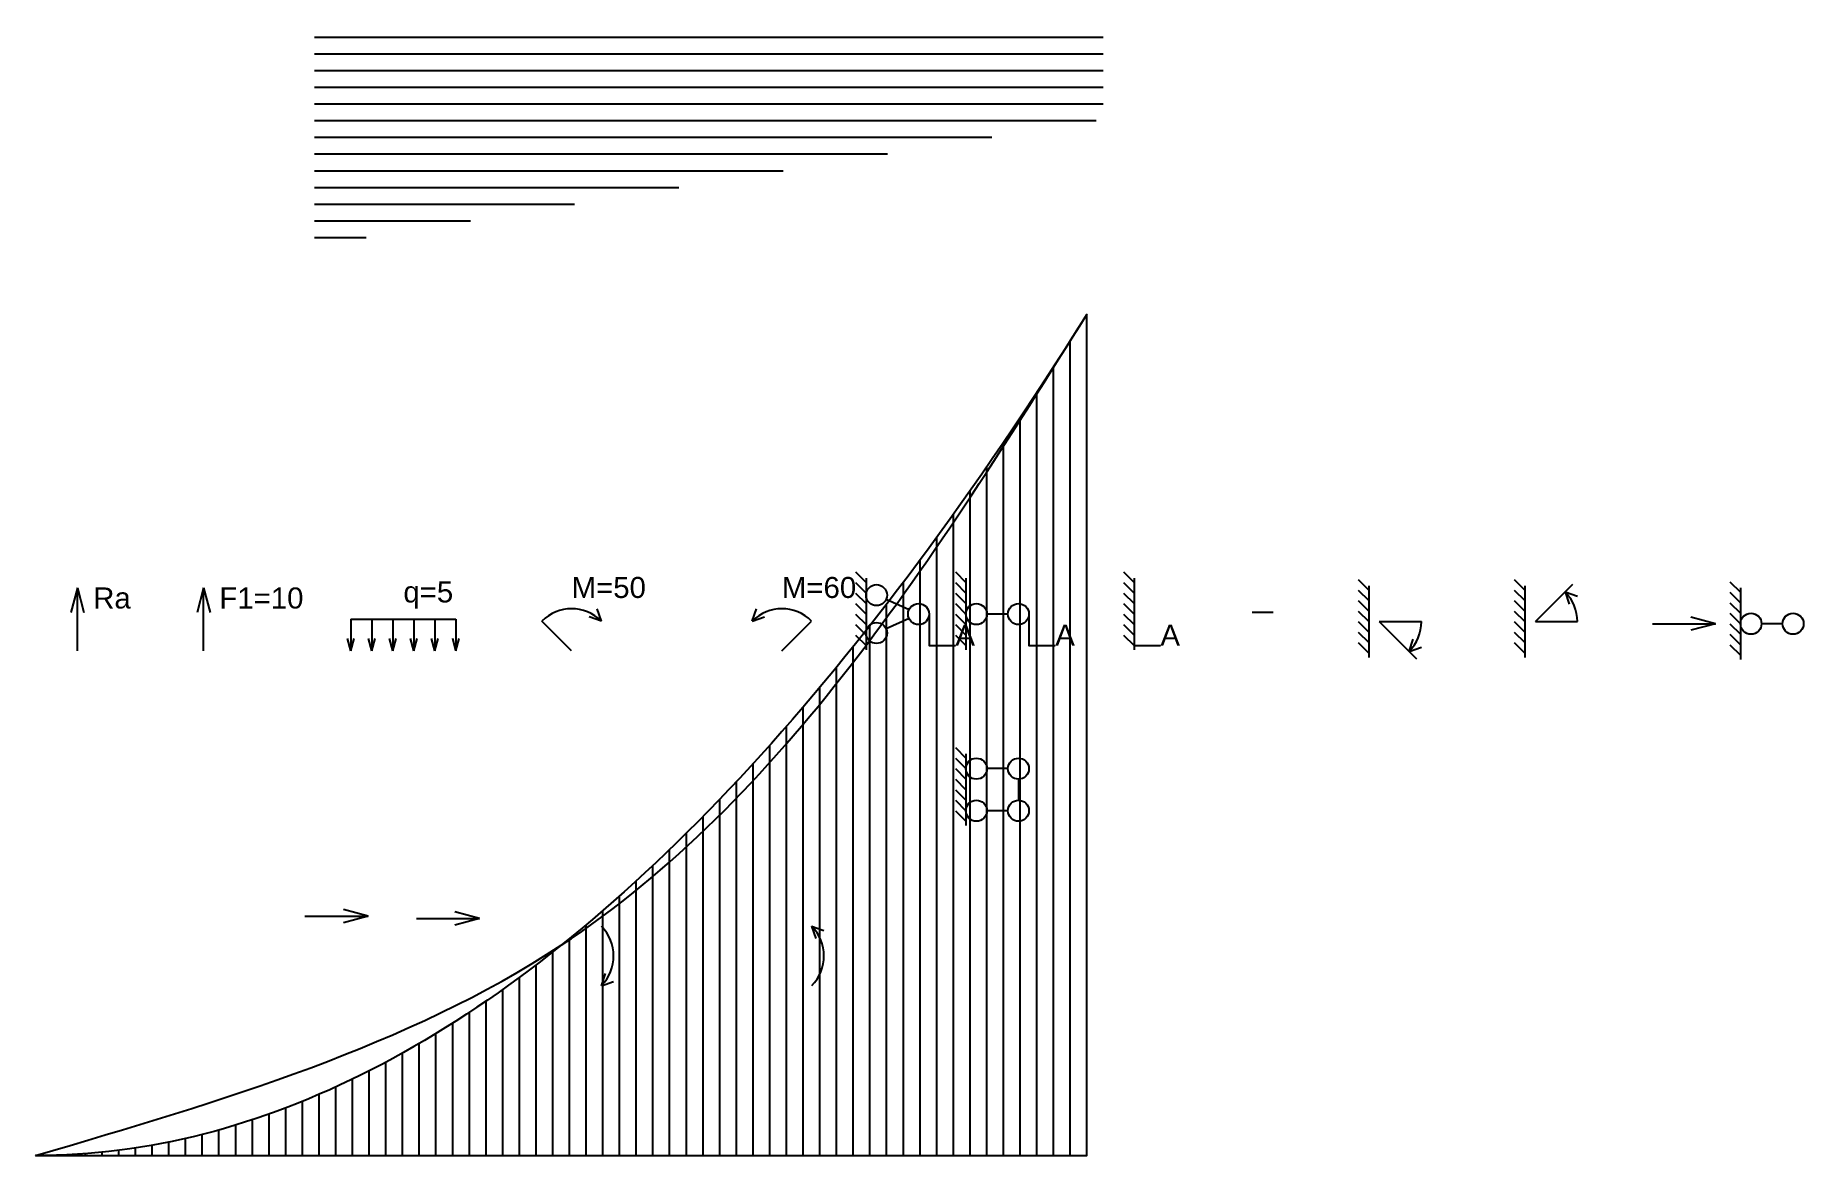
# Model space of a CAD drawing. Header units: millimetres. Extents: x 0 to 16.8, y 0 to 10.7.
import ezdxf

# ---------------------------------------------------------------- set-up
doc = ezdxf.new("R2010")
doc.units = ezdxf.units.MM
for name, color, linetype in [('Loads', 7, 'Continuous'), ('Supports', 7, 'Continuous'), ('Штриховка 2', 7, 'Continuous')]:
    doc.layers.add(name, color=color, linetype=linetype)
doc.styles.get("Standard").update_dxf_attribs({"font": 'arial.ttf'})

# ---------------------------------------------------------------- blocks, each defined once
blk = doc.blocks.new('Реакция опоры')
at = {"color": 5}
for points in [[(0, 0), (0.6, 0)], [(0.6, 0), (0.366, 0.062)], [(0.6, 0), (0.366, -0.062)]]:
    blk.add_lwpolyline(points, dxfattribs=at)
blk = doc.blocks.new('Момент (по часовой)')
for points in [[(0.283, 0.283), (0.242, 0.4)], [(0, 0), (-0.283, 0.283)], [(0.283, 0.283), (0.166, 0.323)]]:
    blk.add_lwpolyline(points)
blk.add_arc((0, 0), 0.4, 45.0651, 134.9349)
blk = doc.blocks.new('Неподвижная опора')
for points in [[(-0.7, 0.4), (-0.6, 0.3)], [(-0.6, 0.34), (-0.6, -0.34)], [(-0.7, 0.3), (-0.6, 0.2)], [(-0.7, 0.2), (-0.6, 0.1)], [(-0.7, 0.1), (-0.6, 0)], [(-0.7, 0), (-0.6, -0.1)], [(-0.191, 0.041), (-0.409, 0.139)], [(-0.7, -0.1), (-0.6, -0.2)], [(-0.191, -0.041), (-0.409, -0.139)], [(-0.7, -0.2), (-0.6, -0.3)]]:
    blk.add_lwpolyline(points)
for centre in [(-0.5, 0.18), (-0.1, 0), (-0.5, -0.18)]:
    blk.add_circle(centre, 0.1)
blk = doc.blocks.new('Подвижная опора')
for points in [[(-0.7, 0.4), (-0.6, 0.3)], [(-0.6, 0.34), (-0.6, -0.34)], [(-0.7, 0.3), (-0.6, 0.2)], [(-0.7, 0.2), (-0.6, 0.1)], [(-0.7, 0.1), (-0.6, 0)], [(-0.7, 0), (-0.6, -0.1)], [(-0.2, 0), (-0.4, 0)], [(-0.7, -0.1), (-0.6, -0.2)], [(-0.7, -0.2), (-0.6, -0.3)]]:
    blk.add_lwpolyline(points)
for centre in [(-0.5, 0), (-0.1, 0)]:
    blk.add_circle(centre, 0.1)
blk = doc.blocks.new('Сосредоточенная сила')
for points in [[(0, 0), (0.6, 0)], [(0.6, 0), (0.366, 0.062)], [(0.6, 0), (0.366, -0.062)]]:
    blk.add_lwpolyline(points)
blk = doc.blocks.new('Момент (против часовой)')
for points in [[(-0.283, 0.283), (-0.242, 0.4)], [(-0.283, 0.283), (-0.166, 0.323)], [(0, 0), (0.283, 0.283)]]:
    blk.add_lwpolyline(points)
blk.add_arc((0, 0), 0.4, 45.0651, 134.9349)
blk = doc.blocks.new('Распределенная нагрузка')
for points in [[(0, 0.5), (-0.117, 0.531)], [(-0.3, 0.5), (0, 0.5)], [(-0.3, -0.5), (-0.3, 0.5)], [(0, 0.5), (-0.117, 0.469)], [(-0.3, 0.3), (0, 0.3)], [(0, 0.3), (-0.117, 0.331)], [(0, 0.3), (-0.117, 0.269)], [(-0.3, 0.1), (0, 0.1)], [(0, 0.1), (-0.117, 0.131)], [(0, 0.1), (-0.117, 0.069)], [(-0.3, -0.1), (0, -0.1)], [(0, -0.1), (-0.117, -0.069)], [(0, -0.1), (-0.117, -0.131)], [(-0.3, -0.3), (0, -0.3)], [(0, -0.3), (-0.117, -0.269)], [(0, -0.3), (-0.117, -0.331)], [(-0.3, -0.5), (0, -0.5)], [(0, -0.5), (-0.117, -0.469)], [(0, -0.5), (-0.117, -0.531)]]:
    blk.add_lwpolyline(points)
blk = doc.blocks.new('Жесткая заделка')
for points in [[(-0.1, 0.4), (0, 0.3)], [(0, 0.34), (0, -0.34)], [(-0.1, 0.3), (0, 0.2)], [(-0.1, 0.2), (0, 0.1)], [(-0.1, 0.1), (0, 0)], [(-0.1, 0), (0, -0.1)], [(-0.1, -0.1), (0, -0.2)], [(-0.1, -0.2), (0, -0.3)]]:
    blk.add_lwpolyline(points)
blk = doc.blocks.new('Сечение')
at = {"color": 1}
blk.add_lwpolyline([(-0.1, 0), (0.1, 0)], dxfattribs=at)
blk = doc.blocks.new('Поворот (по часовой)')
for points in [[(0, 0), (0.4, 0)], [(0, 0), (0.355, -0.355)], [(0.283, -0.283), (0.323, -0.166)], [(0.283, -0.283), (0.4, -0.242)]]:
    blk.add_lwpolyline(points)
blk.add_arc((0, 0), 0.4, 315.0651, 0)
at = {"layer": 'Supports'}
blk.add_blockref('Жесткая заделка', (-0.1, 0), dxfattribs=at)
blk = doc.blocks.new('Поворот (против часовой)')
for points in [[(0, 0), (0.355, 0.355)], [(0.283, 0.283), (0.4, 0.242)], [(0.283, 0.283), (0.323, 0.166)], [(0, 0), (0.4, 0)]]:
    blk.add_lwpolyline(points)
blk.add_arc((0, 0), 0.4, 0, 44.9349)
at = {"layer": 'Supports'}
blk.add_blockref('Жесткая заделка', (-0.1, 0), dxfattribs=at)
blk = doc.blocks.new('Сдвиг')
for points in [[(-0.6, 0.34), (-0.6, -0.34)], [(-0.7, 0.3), (-0.6, 0.2)], [(-0.7, 0.2), (-0.6, 0.1)], [(-0.7, 0.1), (-0.6, 0)], [(-0.7, 0), (-0.6, -0.1)], [(-0.2, 0), (-0.4, 0)], [(-0.7, -0.1), (-0.6, -0.2)], [(-0.7, -0.2), (-0.6, -0.3)]]:
    blk.add_lwpolyline(points)
for centre in [(-0.5, 0), (-0.1, 0)]:
    blk.add_circle(centre, 0.1)
at = {"layer": 'Loads'}
blk.add_blockref('Сосредоточенная сила', (-1.438, 0), dxfattribs=at)
blk = doc.blocks.new('Скользящая опора')
for points in [[(-0.6, 0.4), (-0.5, 0.3)], [(-0.5, 0.34), (-0.5, -0.34)], [(-0.6, 0.3), (-0.5, 0.2)], [(-0.6, 0.2), (-0.5, 0.1)], [(-0.1, 0.2), (-0.3, 0.2)], [(-0.6, 0.1), (-0.5, 0)], [(-0.6, 0), (-0.5, -0.1)], [(0, 0.1), (0, -0.1)], [(-0.6, -0.1), (-0.5, -0.2)], [(-0.6, -0.2), (-0.5, -0.3)], [(-0.1, -0.2), (-0.3, -0.2)]]:
    blk.add_lwpolyline(points)
for centre in [(-0.4, 0.2), (0, 0.2), (-0.4, -0.2), (0, -0.2)]:
    blk.add_circle(centre, 0.1)
blk = doc.blocks.new('Момент по часовой (для вырезания узла)')
at = {"color": 1}
for points in [[(0.283, -0.283), (0.323, -0.166)], [(0.283, -0.283), (0.4, -0.242)]]:
    blk.add_lwpolyline(points, dxfattribs=at)
blk.add_arc((0, 0), 0.4, 315.0651, 44.9349, dxfattribs=at)
blk = doc.blocks.new('Момент против часовой (для вырезания узла)')
at = {"color": 1}
for points in [[(0.283, 0.283), (0.4, 0.242)], [(0.283, 0.283), (0.323, 0.166)]]:
    blk.add_lwpolyline(points, dxfattribs=at)
blk.add_arc((0, 0), 0.4, 315.0651, 44.9349, dxfattribs=at)
blk = doc.blocks.new('сила Q')
at = {"color": 5}
for points in [[(-0.3, 0), (0.3, 0)], [(0.3, 0), (0.066, 0.062)], [(0.3, 0), (0.066, -0.062)]]:
    blk.add_lwpolyline(points, dxfattribs=at)
blk = doc.blocks.new('сила N')
at = {"color": 3}
for points in [[(-0.3, 0), (0.3, 0)], [(0.3, 0), (0.066, 0.062)], [(0.3, 0), (0.066, -0.062)]]:
    blk.add_lwpolyline(points, dxfattribs=at)

msp = doc.modelspace()

# ---------------------------------------------------------------- hatches: boundary and pattern name
at = {"layer": 'Штриховка 1'}
h = msp.add_hatch(dxfattribs=at)
h.set_pattern_fill('ANSI31', color=3, scale=0.05, angle=45)
h.paths.add_polyline_path([(0, 0), (10, 0), (10, 8), (9.9, 7.841), (9.8, 7.683), (9.7, 7.527), (9.6, 7.373), (9.5, 7.22), (9.4, 7.069), (9.3, 6.919), (9.2, 6.771), (9.1, 6.625), (9, 6.48), (8.9, 6.337), (8.8, 6.195), (8.7, 6.055), (8.6, 5.917), (8.5, 5.78), (8.4, 5.645), (8.3, 5.511), (8.2, 5.379), (8.1, 5.249), (8, 5.12), (7.9, 4.993), (7.8, 4.867), (7.7, 4.743), (7.6, 4.621), (7.5, 4.5), (7.4, 4.381), (7.3, 4.263), (7.2, 4.147), (7.1, 4.033), (7, 3.92), (6.9, 3.809), (6.8, 3.699), (6.7, 3.591), (6.6, 3.485), (6.5, 3.38), (6.4, 3.277), (6.3, 3.175), (6.2, 3.075), (6.1, 2.977), (6, 2.88), (5.9, 2.785), (5.8, 2.691), (5.7, 2.599), (5.6, 2.509), (5.5, 2.42), (5.4, 2.333), (5.3, 2.247), (5.2, 2.163), (5.1, 2.081), (5, 2), (4.9, 1.921), (4.8, 1.843), (4.7, 1.767), (4.6, 1.693), (4.5, 1.62), (4.4, 1.549), (4.3, 1.479), (4.2, 1.411), (4.1, 1.345), (4, 1.28), (3.9, 1.217), (3.8, 1.155), (3.7, 1.095), (3.6, 1.037), (3.5, 0.98), (3.4, 0.925), (3.3, 0.871), (3.2, 0.819), (3.1, 0.769), (3, 0.72), (2.9, 0.673), (2.8, 0.627), (2.7, 0.583), (2.6, 0.541), (2.5, 0.5), (2.4, 0.461), (2.3, 0.423), (2.2, 0.387), (2.1, 0.353), (2, 0.32), (1.9, 0.289), (1.8, 0.259), (1.7, 0.231), (1.6, 0.205), (1.5, 0.18), (1.4, 0.157), (1.3, 0.135), (1.2, 0.115), (1.1, 0.097), (1, 0.08), (0.9, 0.065), (0.8, 0.051), (0.7, 0.039), (0.6, 0.029), (0.5, 0.02), (0.4, 0.013), (0.3, 0.007), (0.2, 0.003), (0.1, 0.001), (0, 0), (0, 0)])
at = {"layer": 'Штриховка 2'}
h = msp.add_hatch(dxfattribs=at)
h.set_pattern_fill('LINE', color=3, scale=0.05, style=0)
h.paths.add_polyline_path([(2.655, 10.653), (2.655, 8.653), (10.155, 9.853), (10.155, 10.653)])

# ---------------------------------------------------------------- linework, layer by layer
msp.add_lwpolyline([(16.117, 5.458), (16.217, 5.358)])
at = {"color": 1}
for points in [[(8.5, 5.15), (8.5, 4.85), (8.75, 4.85)], [(9.45, 5.15), (9.45, 4.85), (9.7, 4.85)], [(10.45, 5.15), (10.45, 4.85), (10.7, 4.85)]]:
    msp.add_lwpolyline(points, dxfattribs=at)
at = {"layer": 'diagram M', "color": 6, "linetype": 'CONTINUOUS'}
msp.add_lwpolyline([(0, 0), (10, 0), (10, 8), (9.9, 7.841), (9.8, 7.683), (9.7, 7.527), (9.6, 7.373), (9.5, 7.22), (9.4, 7.069), (9.3, 6.919), (9.2, 6.771), (9.1, 6.625), (9, 6.48), (8.9, 6.337), (8.8, 6.195), (8.7, 6.055), (8.6, 5.917), (8.5, 5.78), (8.4, 5.645), (8.3, 5.511), (8.2, 5.379), (8.1, 5.249), (8, 5.12), (7.9, 4.993), (7.8, 4.867), (7.7, 4.743), (7.6, 4.621), (7.5, 4.5), (7.4, 4.381), (7.3, 4.263), (7.2, 4.147), (7.1, 4.033), (7, 3.92), (6.9, 3.809), (6.8, 3.699), (6.7, 3.591), (6.6, 3.485), (6.5, 3.38), (6.4, 3.277), (6.3, 3.175), (6.2, 3.075), (6.1, 2.977), (6, 2.88), (5.9, 2.785), (5.8, 2.691), (5.7, 2.599), (5.6, 2.509), (5.5, 2.42), (5.4, 2.333), (5.3, 2.247), (5.2, 2.163), (5.1, 2.081), (5, 2), (4.9, 1.921), (4.8, 1.843), (4.7, 1.767), (4.6, 1.693), (4.5, 1.62), (4.4, 1.549), (4.3, 1.479), (4.2, 1.411), (4.1, 1.345), (4, 1.28), (3.9, 1.217), (3.8, 1.155), (3.7, 1.095), (3.6, 1.037), (3.5, 0.98), (3.4, 0.925), (3.3, 0.871), (3.2, 0.819), (3.1, 0.769), (3, 0.72), (2.9, 0.673), (2.8, 0.627), (2.7, 0.583), (2.6, 0.541), (2.5, 0.5), (2.4, 0.461), (2.3, 0.423), (2.2, 0.387), (2.1, 0.353), (2, 0.32), (1.9, 0.289), (1.8, 0.259), (1.7, 0.231), (1.6, 0.205), (1.5, 0.18), (1.4, 0.157), (1.3, 0.135), (1.2, 0.115), (1.1, 0.097), (1, 0.08), (0.9, 0.065), (0.8, 0.051), (0.7, 0.039), (0.6, 0.029), (0.5, 0.02), (0.4, 0.013), (0.3, 0.007), (0.2, 0.003), (0.1, 0.001), (0, 0), (0, 0)], close=True, dxfattribs=at)
msp.add_spline([(0, 0), (5, 2), (10, 8)], degree=3, dxfattribs=at)

# ---------------------------------------------------------------- block references
for name, p in [('Неподвижная опора', (8.5, 5.15)), ('Подвижная опора', (9.45, 5.15)), ('Жесткая заделка', (10.45, 5.15)), ('Поворот (по часовой)', (12.782, 5.078)), ('Поворот (против часовой)', (14.266, 5.078)), ('Сдвиг', (16.817, 5.058)), ('Момент (по часовой)', (5.1, 4.8)), ('Момент (против часовой)', (7.1, 4.8)), ('Сечение', (11.673, 5.168)), ('Скользящая опора', (9.35, 3.48)), ('сила N', (2.864, 2.277)), ('сила Q', (3.924, 2.255)), ('Момент по часовой (для вырезания узла)', (5.1, 1.899)), ('Момент против часовой (для вырезания узла)', (7.1, 1.899))]:
    msp.add_blockref(name, p)
for name, p, rotation in [('Реакция опоры', (0.4, 4.8), 90), ('Сосредоточенная сила', (1.6, 4.8), 90), ('Распределенная нагрузка', (3.5, 4.8), 270)]:
    msp.add_blockref(name, p, dxfattribs=dict(rotation=rotation))

# ---------------------------------------------------------------- texts
at = {"char_height": 0.2, "attachment_point": 7}
for s, insert in [('Ra', (0.55, 5.2)), ('F1=10', (1.75, 5.2)), ('q=5', (3.5, 5.2)), ('M=50', (5.1, 5.3)), ('M=60', (7.1, 5.3)), ('A', (8.75, 4.85)), ('A', (9.7, 4.85)), ('A', (10.7, 4.85))]:
    msp.add_mtext_dynamic_manual_height_columns(s, width=0.37637, gutter_width=12.5, heights=[0], dxfattribs=dict(at, insert=insert))

doc.saveas('drawing.dxf')
